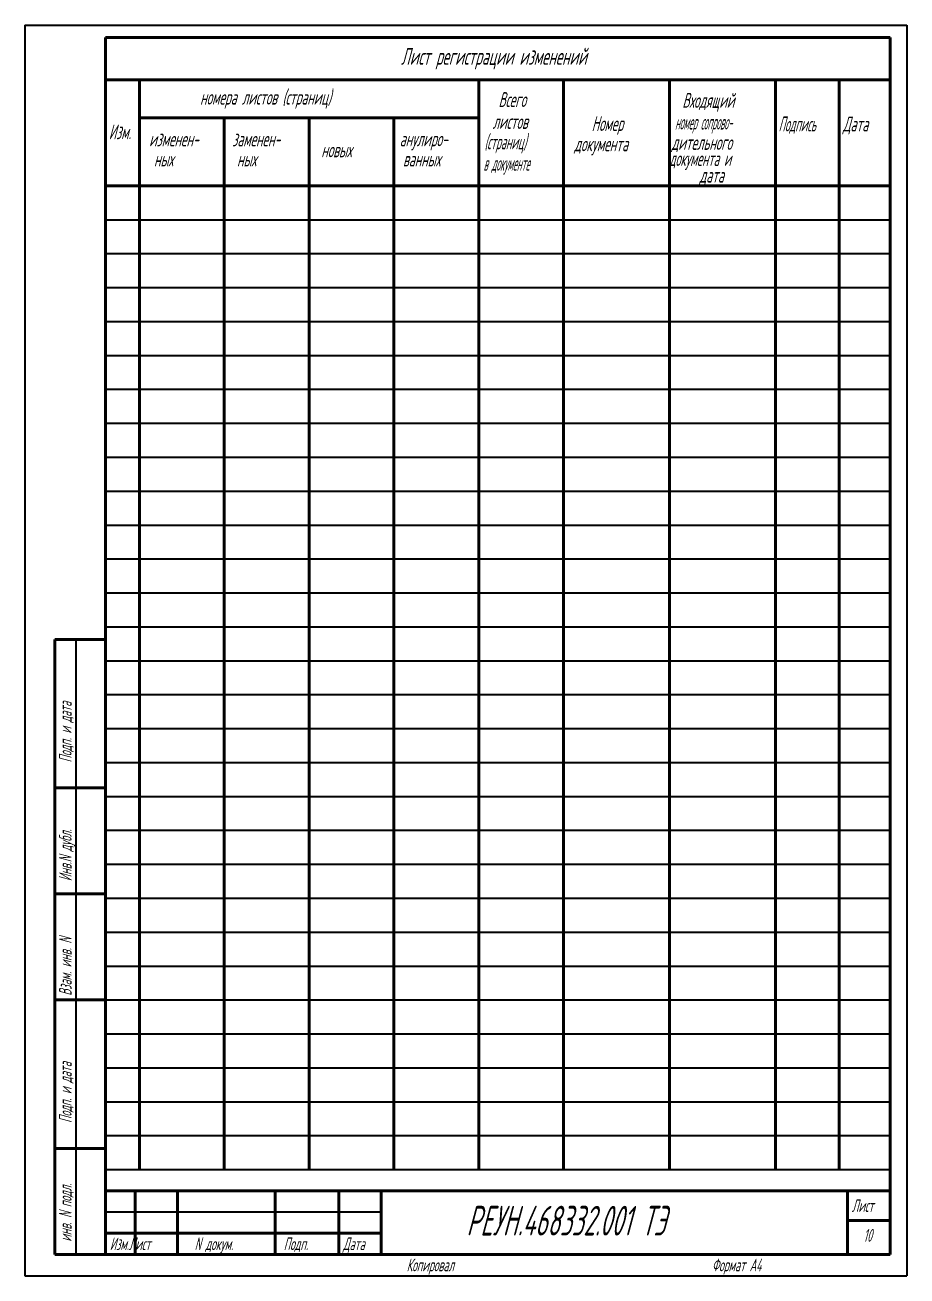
# Model space of a CAD drawing. Extents: x 23083 to 26468, y -1310 to -524.
# Drawn here: x 25661 to 25869, y -943.6 to -648.6 of the extents above; entities that cross this region are included whole.
import ezdxf

# ---------------------------------------------------------------- set-up
doc = ezdxf.new("R2010")
doc.units = 0
doc.header["$MEASUREMENT"] = 0
doc.layers.add('CONTUR', color=7, linetype='CONTINUOUS', lineweight=50)
doc.layers.add('DIM', color=1, linetype='CONTINUOUS', lineweight=35)
doc.layers.add('TEXT', color=1, linetype='CONTINUOUS')
doc.styles.add('GOST', font='GOST.shx', dxfattribs={"width": 0.7, "oblique": 15})

msp = doc.modelspace()

# ---------------------------------------------------------------- linework, layer by layer
at = {"layer": 'CONTUR'}
for p, q in [((25679.96, -651.55), (25864.96, -651.55)), ((25679.96, -938.55), (25679.96, -651.55)), ((25864.96, -651.55), (25864.96, -938.55)), ((25679.96, -661.55), (25864.96, -661.55)), ((25687.96, -918.55), (25687.96, -661.55)), ((25767.96, -918.55), (25767.96, -661.55)), ((25787.96, -918.55), (25787.96, -661.55)), ((25812.96, -918.55), (25812.96, -661.55)), ((25837.96, -918.55), (25837.96, -661.55)), ((25852.96, -918.55), (25852.96, -661.55)), ((25687.96, -670.55), (25767.96, -670.55)), ((25707.96, -918.55), (25707.96, -670.55)), ((25727.96, -918.55), (25727.96, -670.55)), ((25747.96, -918.55), (25747.96, -670.55)), ((25679.96, -686.55), (25864.96, -686.55)), ((25667.96, -828.55), (25667.96, -793.55)), ((25667.96, -793.55), (25679.96, -793.55)), ((25667.96, -853.55), (25667.96, -828.55)), ((25667.96, -828.55), (25679.96, -828.55)), ((25679.96, -828.55), (25667.96, -828.55)), ((25667.96, -878.55), (25667.96, -853.55)), ((25667.96, -853.55), (25679.96, -853.55)), ((25679.96, -853.55), (25667.96, -853.55)), ((25667.96, -913.55), (25667.96, -878.55)), ((25667.96, -878.55), (25679.96, -878.55)), ((25679.96, -878.55), (25667.96, -878.55)), ((25667.96, -938.55), (25667.96, -913.55)), ((25667.96, -913.55), (25679.96, -913.55)), ((25679.96, -913.55), (25667.96, -913.55)), ((25679.96, -923.55), (25864.96, -923.55)), ((25686.96, -923.55), (25686.96, -938.55)), ((25696.96, -923.55), (25696.96, -938.55)), ((25719.96, -923.55), (25719.96, -938.55)), ((25734.96, -923.55), (25734.96, -938.55)), ((25744.96, -923.55), (25744.96, -938.55)), ((25854.96, -923.55), (25854.96, -938.55)), ((25854.96, -930.55), (25864.96, -930.55)), ((25679.96, -933.55), (25744.96, -933.55)), ((25679.96, -938.55), (25667.96, -938.55)), ((25864.96, -938.55), (25679.96, -938.55))]:
    msp.add_line(p, q, dxfattribs=at)
at = {"layer": 'DIM'}
for p, q in [((25660.96, -648.64), (25868.96, -648.64)), ((25660.96, -648.64), (25660.96, -943.64)), ((25868.96, -648.64), (25868.96, -943.64)), ((25679.96, -694.55), (25864.96, -694.55)), ((25679.96, -702.55), (25864.96, -702.55)), ((25679.96, -710.55), (25864.96, -710.55)), ((25679.96, -718.55), (25864.96, -718.55)), ((25679.96, -726.55), (25864.96, -726.55)), ((25679.96, -734.55), (25864.96, -734.55)), ((25679.96, -742.55), (25864.96, -742.55)), ((25679.96, -750.55), (25864.96, -750.55)), ((25679.96, -758.55), (25864.96, -758.55)), ((25679.96, -766.55), (25864.96, -766.55)), ((25679.96, -774.55), (25864.96, -774.55)), ((25679.96, -782.55), (25864.96, -782.55)), ((25679.96, -790.55), (25864.96, -790.55)), ((25672.96, -793.55), (25672.96, -938.55)), ((25679.96, -798.55), (25864.96, -798.55)), ((25679.96, -806.55), (25864.96, -806.55)), ((25679.96, -814.55), (25864.96, -814.55)), ((25679.96, -822.55), (25864.96, -822.55)), ((25679.96, -830.55), (25864.96, -830.55)), ((25679.96, -838.55), (25864.96, -838.55)), ((25679.96, -846.55), (25864.96, -846.55)), ((25679.96, -854.55), (25864.96, -854.55)), ((25679.96, -862.55), (25864.96, -862.55)), ((25679.96, -870.55), (25864.96, -870.55)), ((25679.96, -878.55), (25864.96, -878.55)), ((25679.96, -886.55), (25864.96, -886.55)), ((25679.96, -894.55), (25864.96, -894.55)), ((25679.96, -902.55), (25864.96, -902.55)), ((25679.96, -910.55), (25864.96, -910.55)), ((25679.96, -918.55), (25864.96, -918.55)), ((25679.96, -928.55), (25744.96, -928.55)), ((25660.96, -943.64), (25868.96, -943.64))]:
    msp.add_line(p, q, dxfattribs=at)

# ---------------------------------------------------------------- texts
at = {"layer": 'DIM', "style": 'GOST', "oblique": 15}
for s, height, width, p in [('Лист регистрации изменений', 4, 0.7, (25749.63, -658.03)), ('номера листов (страниц)', 3.5, 0.7, (25702.26, -667.42)), ('Всего', 3.5, 0.7, (25772.62, -667.98)), ('Входящий', 3.5, 0.7, (25815.97, -668.17)), ('Изм.', 3.5, 0.7, (25680.72, -675.58)), ('листов', 3.5, 0.7, (25771.24, -673.15)), ('Номер', 3.5, 0.7, (25794.59, -673.63)), ('номер сопрово-', 3.5, 0.5, (25814.25, -673.3)), ('Подпись', 3.5, 0.6, (25838.67, -673.74)), ('Дата', 3.5, 0.7, (25853.84, -673.74)), ('изменен-', 3.5, 0.7, (25690.23, -677.26)), ('заменен-', 3.5, 0.7, (25709.84, -677.26)), ('анулиро-', 3.5, 0.7, (25749.31, -677.25)), ('(страниц)', 3.5, 0.6, (25769.31, -677.95)), ('новых', 3.5, 0.7, (25730.83, -679.84)), ('документа', 3.5, 0.7, (25790.49, -678.42)), ('дительного', 3.5, 0.7, (25813.43, -678.09)), ('ных', 3.5, 0.7, (25691.38, -682)), ('ных', 3.5, 0.7, (25710.96, -682)), ('ванных', 3.5, 0.7, (25750.09, -682)), ('в документе', 3.5, 0.5, (25769.08, -683)), ('документа и', 3.5, 0.65, (25812.88, -681.89)), ('дата', 3.5, 0.7, (25820.02, -685.8))]:
    msp.add_text(s, height=height, dxfattribs=dict(at, width=width)).set_placement(p)
at = {"layer": 'TEXT', "style": 'GOST', "oblique": 15, "width": 0.7}
for s, p in [('Подп. и дата', (25671.96, -822.55)), ('Инв.N дубл.', (25671.96, -850.55)), ('Взам. инв. N', (25671.96, -877.55)), ('Подп. и дата', (25671.96, -907.55)), ('инв. N подл.', (25671.96, -935.55))]:
    msp.add_text(s, height=3, rotation=90, dxfattribs=at).set_placement(p)
for s, height, p in [('Лист', 3, (25855.96, -928.55)), ('РЕУН.468332.001 ТЭ', 7, (25765.06, -934.1)), ('Изм.Лист', 3, (25680.96, -937.55)), ('N докум.', 3, (25700.96, -937.55)), ('Подп.', 3, (25721.96, -937.55)), ('Дата', 3, (25735.96, -937.55)), ('10', 3, (25858.69, -935.56)), ('Копировал', 3, (25750.96, -942.55)), ('Формат A4', 3, (25822.96, -942.55))]:
    msp.add_text(s, height=height, dxfattribs=at).set_placement(p)

doc.saveas('drawing.dxf')
